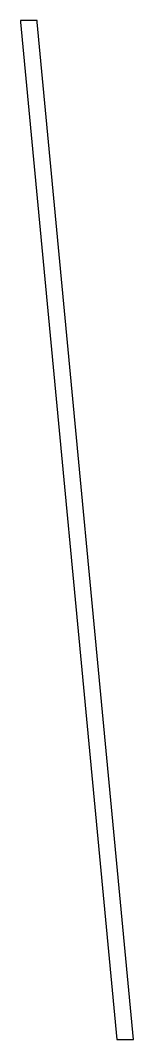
# Model space of a CAD drawing. Header units: millimetres. Extents: x 1842 to 2190, y -490 to 2646.
import ezdxf

# ---------------------------------------------------------------- set-up
doc = ezdxf.new("R2010")
doc.units = ezdxf.units.MM

msp = doc.modelspace()

# ---------------------------------------------------------------- linework, layer by layer
msp.add_line((2190, -490.4), (2190, -490.4))
msp.add_lwpolyline([(1893.5, 2640.6), (1893.1, 2645.6), (1842.1, 2645.6), (1842.5, 2640.6), (2139, -490.4), (2190, -490.4)], close=True)

doc.saveas('drawing.dxf')
